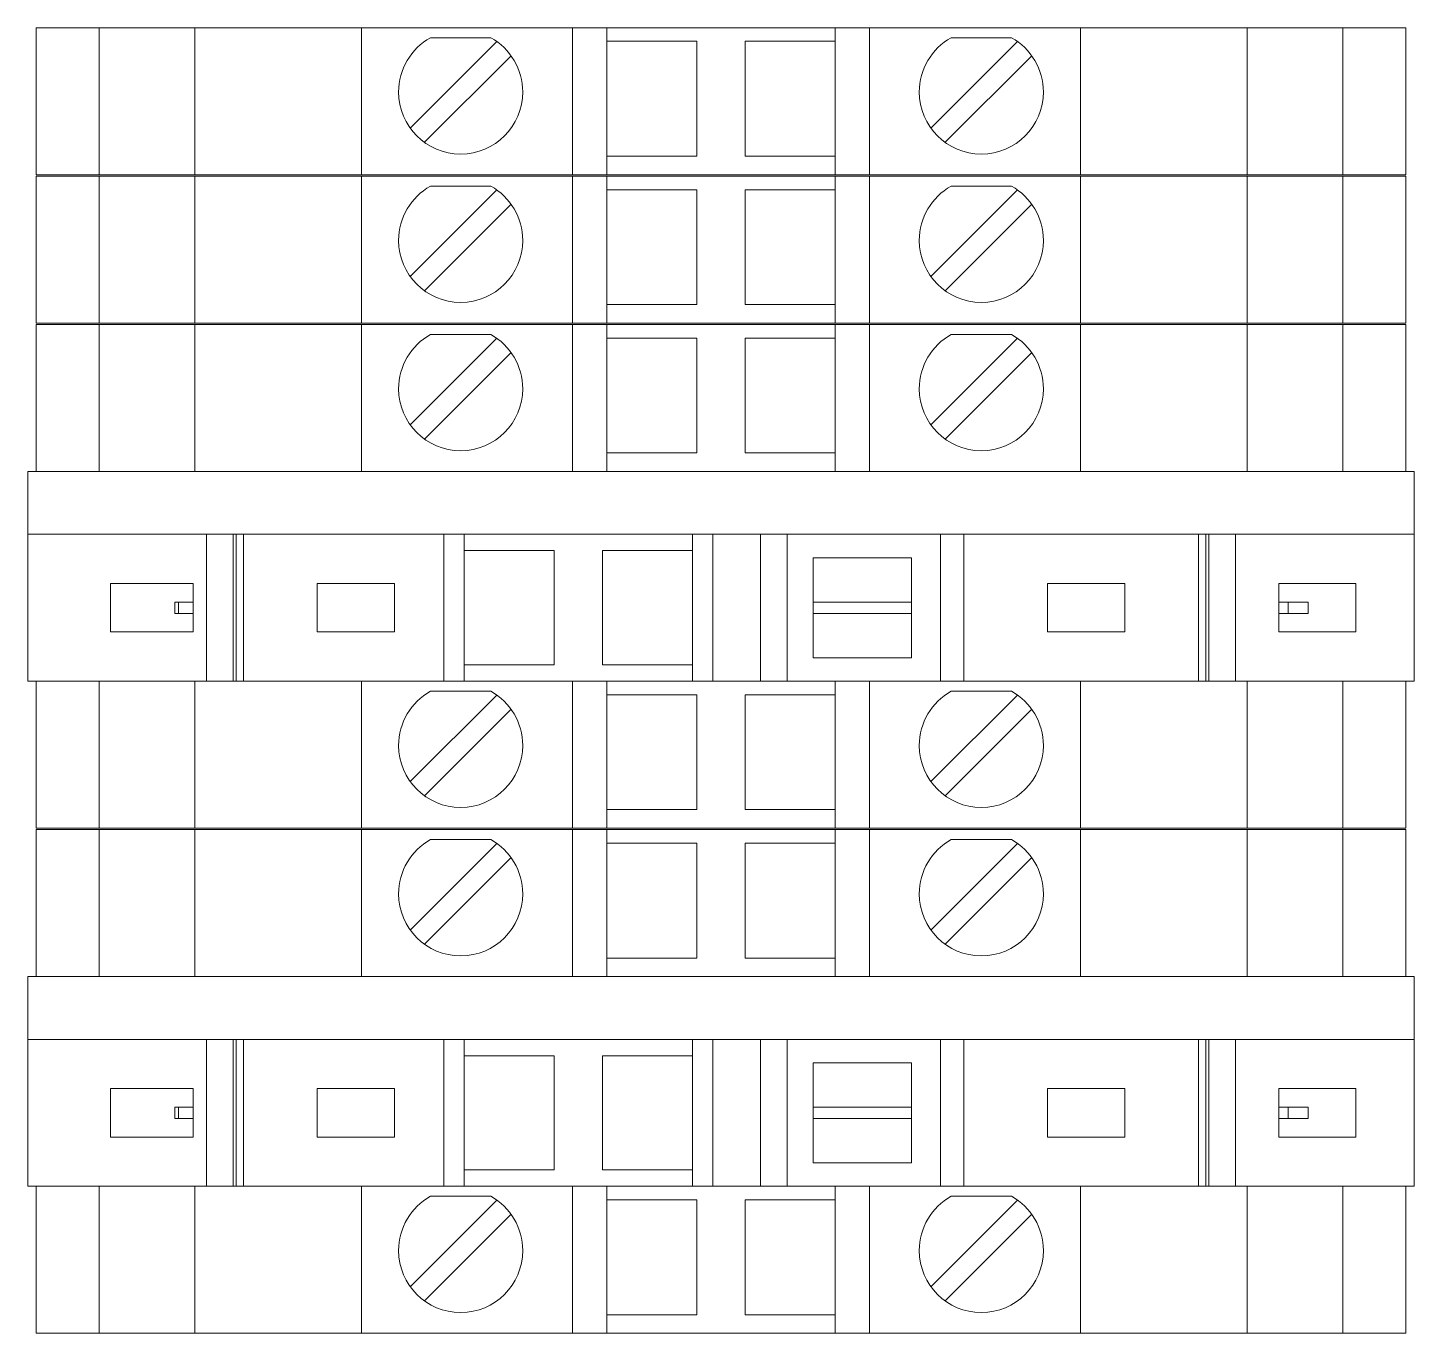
# Model space of a CAD drawing. Header units: millimetres. Extents: x 4962 to 7449, y 754 to 2938.
# Drawn here: x 5322.49 to 5371.09, y 1256.39 to 1302.14 of the extents above; entities that cross this region are included whole.
import ezdxf

# ---------------------------------------------------------------- set-up
doc = ezdxf.new("R2010")
doc.units = ezdxf.units.MM
doc.layers.add('000-PI-Oprema', color=30, linetype='Continuous', lineweight=5)
doc.layers.add('000-PI-ORMAR', color=2, linetype='Continuous')

msp = doc.modelspace()

# ---------------------------------------------------------------- linework, layer by layer
at = {"color": 0, "linetype": 'ByBlock', "lineweight": 0, "ltscale": 0.25}
for points in [[(5322.492, 1286.593), (5322.492, 1279.243), (5371.092, 1279.243), (5371.092, 1286.593), (5322.492, 1286.593)], [(5322.492, 1268.893), (5322.492, 1261.543), (5371.092, 1261.543), (5371.092, 1268.893), (5322.492, 1268.893)]]:
    msp.add_lwpolyline(points, dxfattribs=at)
at = {"layer": '000-PI-Oprema', "color": 0, "linetype": 'ByBlock', "lineweight": 0}
for p, q in [((5322.492, 1286.593), (5322.492, 1279.243)), ((5371.092, 1286.593), (5322.492, 1286.593)), ((5371.092, 1279.243), (5371.092, 1286.593)), ((5328.757, 1284.393), (5322.492, 1284.393)), ((5328.757, 1279.243), (5328.757, 1284.393)), ((5329.694, 1284.393), (5328.757, 1284.393)), ((5329.694, 1279.243), (5329.694, 1284.393)), ((5329.794, 1284.393), (5329.694, 1284.393)), ((5329.794, 1284.393), (5329.794, 1279.243)), ((5330.052, 1284.393), (5329.794, 1284.393)), ((5330.052, 1284.393), (5330.052, 1279.243)), ((5337.074, 1284.393), (5330.052, 1284.393)), ((5337.074, 1284.393), (5337.792, 1284.393)), ((5337.074, 1279.243), (5337.074, 1284.393)), ((5337.792, 1283.818), (5337.792, 1284.393)), ((5337.792, 1284.393), (5345.792, 1284.393)), ((5345.792, 1284.393), (5345.792, 1283.818)), ((5345.792, 1284.393), (5346.511, 1284.393)), ((5346.511, 1284.393), (5348.182, 1284.393)), ((5346.511, 1279.243), (5346.511, 1284.393)), ((5349.107, 1284.393), (5348.182, 1284.393)), ((5348.182, 1284.393), (5348.182, 1279.243)), ((5354.481, 1284.393), (5349.107, 1284.393)), ((5349.107, 1284.393), (5349.107, 1279.243)), ((5354.481, 1284.393), (5354.481, 1279.243)), ((5355.302, 1284.393), (5354.481, 1284.393)), ((5355.302, 1279.243), (5355.302, 1284.393)), ((5355.302, 1284.393), (5363.532, 1284.393)), ((5363.532, 1284.393), (5363.532, 1279.243)), ((5363.532, 1284.393), (5363.79, 1284.393)), ((5363.79, 1279.243), (5363.79, 1284.393)), ((5363.79, 1284.393), (5363.89, 1284.393)), ((5364.827, 1284.393), (5363.89, 1284.393)), ((5363.89, 1279.243), (5363.89, 1284.393)), ((5364.827, 1284.393), (5371.092, 1284.393)), ((5364.827, 1279.243), (5364.827, 1284.393)), ((5337.792, 1279.818), (5337.792, 1283.818)), ((5337.792, 1283.818), (5340.942, 1283.818)), ((5340.942, 1283.818), (5340.942, 1279.818)), ((5342.642, 1283.818), (5345.792, 1283.818)), ((5342.642, 1279.818), (5342.642, 1283.818)), ((5345.792, 1283.818), (5345.792, 1279.818)), ((5350.017, 1283.568), (5353.467, 1283.568)), ((5350.017, 1282.018), (5350.017, 1283.568)), ((5353.467, 1283.568), (5353.467, 1282.018)), ((5325.392, 1280.968), (5325.392, 1282.668)), ((5325.392, 1282.668), (5328.292, 1282.668)), ((5328.292, 1282.668), (5328.292, 1282.018)), ((5332.642, 1282.668), (5335.342, 1282.668)), ((5332.642, 1280.968), (5332.642, 1282.668)), ((5335.342, 1282.668), (5335.342, 1280.968)), ((5358.242, 1282.668), (5360.942, 1282.668)), ((5358.242, 1280.968), (5358.242, 1282.668)), ((5360.942, 1282.668), (5360.942, 1280.968)), ((5366.342, 1282.018), (5366.342, 1282.668)), ((5366.342, 1282.668), (5369.042, 1282.668)), ((5369.042, 1282.668), (5369.042, 1280.968)), ((5327.777, 1282.018), (5327.647, 1282.018)), ((5327.647, 1281.618), (5327.647, 1282.018)), ((5327.777, 1281.618), (5327.647, 1281.618)), ((5327.777, 1282.018), (5327.777, 1281.618)), ((5327.777, 1282.018), (5328.292, 1282.018)), ((5327.777, 1281.618), (5328.292, 1281.618)), ((5328.292, 1282.018), (5328.292, 1281.618)), ((5328.292, 1281.618), (5328.292, 1280.968)), ((5350.017, 1282.018), (5353.467, 1282.018)), ((5350.017, 1281.618), (5350.017, 1282.018)), ((5350.017, 1281.618), (5353.467, 1281.618)), ((5350.017, 1280.068), (5350.017, 1281.618)), ((5353.467, 1282.018), (5353.467, 1281.618)), ((5353.467, 1281.618), (5353.467, 1280.068)), ((5366.342, 1281.618), (5366.342, 1282.018)), ((5366.342, 1282.018), (5366.677, 1282.018)), ((5366.342, 1281.618), (5366.677, 1281.618)), ((5366.342, 1280.968), (5366.342, 1281.618)), ((5366.677, 1282.018), (5366.677, 1281.618)), ((5367.377, 1282.018), (5366.677, 1282.018)), ((5367.377, 1281.618), (5366.677, 1281.618)), ((5367.377, 1282.018), (5367.377, 1281.618)), ((5328.292, 1280.968), (5325.392, 1280.968)), ((5335.342, 1280.968), (5332.642, 1280.968)), ((5360.942, 1280.968), (5358.242, 1280.968)), ((5369.042, 1280.968), (5366.342, 1280.968)), ((5340.942, 1279.818), (5337.792, 1279.818)), ((5337.792, 1279.243), (5337.792, 1279.818)), ((5345.792, 1279.818), (5342.642, 1279.818)), ((5345.792, 1279.818), (5345.792, 1279.243)), ((5353.467, 1280.068), (5350.017, 1280.068)), ((5329.694, 1279.243), (5328.757, 1279.243)), ((5329.794, 1279.243), (5329.694, 1279.243)), ((5330.052, 1279.243), (5329.794, 1279.243)), ((5337.074, 1279.243), (5337.792, 1279.243)), ((5322.492, 1268.893), (5322.492, 1261.543)), ((5371.092, 1268.893), (5322.492, 1268.893)), ((5371.092, 1261.543), (5371.092, 1268.893)), ((5328.757, 1266.693), (5322.492, 1266.693)), ((5328.757, 1261.543), (5328.757, 1266.693)), ((5329.694, 1266.693), (5328.757, 1266.693)), ((5329.694, 1261.543), (5329.694, 1266.693)), ((5329.794, 1266.693), (5329.694, 1266.693)), ((5329.794, 1266.693), (5329.794, 1261.543)), ((5330.052, 1266.693), (5329.794, 1266.693)), ((5330.052, 1266.693), (5330.052, 1261.543)), ((5337.074, 1266.693), (5330.052, 1266.693)), ((5337.074, 1266.693), (5337.792, 1266.693)), ((5337.074, 1261.543), (5337.074, 1266.693)), ((5337.792, 1266.118), (5337.792, 1266.693)), ((5337.792, 1266.693), (5345.792, 1266.693)), ((5345.792, 1266.693), (5345.792, 1266.118)), ((5345.792, 1266.693), (5346.511, 1266.693)), ((5346.511, 1266.693), (5348.182, 1266.693)), ((5346.511, 1261.543), (5346.511, 1266.693)), ((5349.107, 1266.693), (5348.182, 1266.693)), ((5348.182, 1266.693), (5348.182, 1261.543)), ((5354.481, 1266.693), (5349.107, 1266.693)), ((5349.107, 1266.693), (5349.107, 1261.543)), ((5354.481, 1266.693), (5354.481, 1261.543)), ((5355.302, 1266.693), (5354.481, 1266.693)), ((5355.302, 1261.543), (5355.302, 1266.693)), ((5355.302, 1266.693), (5363.532, 1266.693)), ((5363.532, 1266.693), (5363.532, 1261.543)), ((5363.532, 1266.693), (5363.79, 1266.693)), ((5363.79, 1261.543), (5363.79, 1266.693)), ((5363.79, 1266.693), (5363.89, 1266.693)), ((5364.827, 1266.693), (5363.89, 1266.693)), ((5363.89, 1261.543), (5363.89, 1266.693)), ((5364.827, 1266.693), (5371.092, 1266.693)), ((5364.827, 1261.543), (5364.827, 1266.693)), ((5337.792, 1262.118), (5337.792, 1266.118)), ((5337.792, 1266.118), (5340.942, 1266.118)), ((5340.942, 1266.118), (5340.942, 1262.118)), ((5342.642, 1266.118), (5345.792, 1266.118)), ((5342.642, 1262.118), (5342.642, 1266.118)), ((5345.792, 1266.118), (5345.792, 1262.118)), ((5350.017, 1265.868), (5353.467, 1265.868)), ((5350.017, 1264.318), (5350.017, 1265.868)), ((5353.467, 1265.868), (5353.467, 1264.318)), ((5325.392, 1263.268), (5325.392, 1264.968)), ((5325.392, 1264.968), (5328.292, 1264.968)), ((5328.292, 1264.968), (5328.292, 1264.318)), ((5332.642, 1264.968), (5335.342, 1264.968)), ((5332.642, 1263.268), (5332.642, 1264.968)), ((5335.342, 1264.968), (5335.342, 1263.268)), ((5358.242, 1264.968), (5360.942, 1264.968)), ((5358.242, 1263.268), (5358.242, 1264.968)), ((5360.942, 1264.968), (5360.942, 1263.268)), ((5366.342, 1264.318), (5366.342, 1264.968)), ((5366.342, 1264.968), (5369.042, 1264.968)), ((5369.042, 1264.968), (5369.042, 1263.268)), ((5327.777, 1264.318), (5327.647, 1264.318)), ((5327.647, 1263.918), (5327.647, 1264.318)), ((5327.777, 1264.318), (5327.777, 1263.918)), ((5327.777, 1264.318), (5328.292, 1264.318)), ((5328.292, 1264.318), (5328.292, 1263.918)), ((5350.017, 1264.318), (5353.467, 1264.318)), ((5350.017, 1263.918), (5350.017, 1264.318)), ((5353.467, 1264.318), (5353.467, 1263.918)), ((5366.342, 1263.918), (5366.342, 1264.318)), ((5366.342, 1264.318), (5366.677, 1264.318)), ((5366.677, 1264.318), (5366.677, 1263.918)), ((5367.377, 1264.318), (5366.677, 1264.318)), ((5367.377, 1264.318), (5367.377, 1263.918)), ((5327.777, 1263.918), (5327.647, 1263.918)), ((5327.777, 1263.918), (5328.292, 1263.918)), ((5328.292, 1263.918), (5328.292, 1263.268)), ((5350.017, 1263.918), (5353.467, 1263.918)), ((5350.017, 1262.368), (5350.017, 1263.918)), ((5353.467, 1263.918), (5353.467, 1262.368)), ((5366.342, 1263.918), (5366.677, 1263.918)), ((5366.342, 1263.268), (5366.342, 1263.918)), ((5367.377, 1263.918), (5366.677, 1263.918)), ((5328.292, 1263.268), (5325.392, 1263.268)), ((5335.342, 1263.268), (5332.642, 1263.268)), ((5360.942, 1263.268), (5358.242, 1263.268)), ((5369.042, 1263.268), (5366.342, 1263.268)), ((5353.467, 1262.368), (5350.017, 1262.368)), ((5340.942, 1262.118), (5337.792, 1262.118)), ((5337.792, 1261.543), (5337.792, 1262.118)), ((5345.792, 1262.118), (5342.642, 1262.118)), ((5345.792, 1262.118), (5345.792, 1261.543)), ((5329.694, 1261.543), (5328.757, 1261.543)), ((5329.794, 1261.543), (5329.694, 1261.543)), ((5330.052, 1261.543), (5329.794, 1261.543)), ((5337.074, 1261.543), (5337.792, 1261.543))]:
    msp.add_line(p, q, dxfattribs=at)
at = {"layer": '000-PI-Oprema', "color": 0, "linetype": 'ByBlock', "lineweight": 0, "ltscale": 0.25}
for p, q in [((5371.092, 1279.243), (5322.492, 1279.243)), ((5371.092, 1261.543), (5322.492, 1261.543))]:
    msp.add_line(p, q, dxfattribs=at)
at = {"layer": '000-PI-ORMAR', "color": 0, "linetype": 'ByBlock', "lineweight": 0}
for p, q in [((5322.792, 1302.143), (5322.792, 1302.143)), ((5324.992, 1302.143), (5322.792, 1302.143)), ((5322.792, 1302.143), (5322.792, 1296.993)), ((5324.992, 1302.143), (5324.992, 1302.143)), ((5324.992, 1302.143), (5326.584, 1302.143)), ((5324.992, 1302.143), (5324.992, 1296.993)), ((5326.584, 1302.143), (5328.726, 1302.143)), ((5327.042, 1302.143), (5327.042, 1302.143)), ((5328.353, 1302.143), (5328.353, 1296.993)), ((5329.11, 1302.143), (5328.726, 1302.143)), ((5331.618, 1302.143), (5329.11, 1302.143)), ((5329.292, 1302.143), (5329.292, 1302.143)), ((5330.792, 1302.143), (5330.792, 1302.143)), ((5331.618, 1302.143), (5334.192, 1302.143)), ((5331.942, 1302.143), (5331.942, 1302.143)), ((5334.192, 1302.143), (5341.592, 1302.143)), ((5334.192, 1302.143), (5334.192, 1296.993)), ((5336.992, 1302.143), (5336.992, 1302.143)), ((5341.592, 1302.143), (5342.792, 1302.143)), ((5341.592, 1302.143), (5341.592, 1296.993)), ((5342.792, 1302.143), (5342.792, 1302.143)), ((5342.792, 1302.143), (5350.792, 1302.143)), ((5342.792, 1302.143), (5342.792, 1296.993)), ((5350.792, 1302.143), (5350.792, 1302.143)), ((5350.792, 1302.143), (5351.992, 1302.143)), ((5350.792, 1302.143), (5350.792, 1296.993)), ((5351.992, 1302.143), (5359.392, 1302.143)), ((5351.992, 1302.143), (5351.992, 1296.993)), ((5359.392, 1302.143), (5361.966, 1302.143)), ((5359.392, 1302.143), (5359.392, 1296.993)), ((5364.474, 1302.143), (5361.966, 1302.143)), ((5362.792, 1302.143), (5362.792, 1302.143)), ((5363.092, 1302.143), (5363.092, 1302.143)), ((5363.992, 1302.143), (5363.992, 1302.143)), ((5364.858, 1302.143), (5364.474, 1302.143)), ((5364.858, 1302.143), (5367, 1302.143)), ((5365.231, 1302.143), (5365.231, 1296.993)), ((5366.542, 1302.143), (5366.542, 1302.143)), ((5367, 1302.143), (5368.592, 1302.143)), ((5368.592, 1302.143), (5368.592, 1302.143)), ((5368.592, 1302.143), (5369.792, 1302.143)), ((5368.592, 1302.143), (5368.592, 1296.993)), ((5369.292, 1302.143), (5369.292, 1302.143)), ((5369.792, 1302.143), (5369.792, 1302.143)), ((5369.792, 1302.143), (5370.109, 1302.143)), ((5370.792, 1302.143), (5370.109, 1302.143)), ((5370.792, 1302.143), (5370.792, 1302.143)), ((5370.792, 1302.143), (5370.792, 1296.993)), ((5338.937, 1301.659), (5335.902, 1298.623)), ((5336.608, 1301.793), (5336.608, 1301.793)), ((5338.726, 1301.793), (5336.608, 1301.793)), ((5338.726, 1301.793), (5338.726, 1301.793)), ((5338.937, 1301.659), (5338.937, 1301.659)), ((5342.792, 1301.668), (5345.942, 1301.668)), ((5342.792, 1301.668), (5342.792, 1301.668)), ((5345.942, 1301.668), (5345.942, 1297.643)), ((5345.942, 1301.668), (5345.942, 1301.668)), ((5347.642, 1297.643), (5347.642, 1301.668)), ((5347.642, 1301.668), (5350.792, 1301.668)), ((5347.642, 1301.668), (5347.642, 1301.668)), ((5350.792, 1301.668), (5350.792, 1301.668)), ((5357.187, 1301.659), (5354.152, 1298.623)), ((5354.858, 1301.793), (5354.858, 1301.793)), ((5356.976, 1301.793), (5354.858, 1301.793)), ((5356.976, 1301.793), (5356.976, 1301.793)), ((5357.187, 1301.659), (5357.187, 1301.659)), ((5336.397, 1298.128), (5339.432, 1301.164)), ((5339.432, 1301.164), (5339.432, 1301.164)), ((5341.592, 1301.193), (5341.592, 1298.593)), ((5341.592, 1301.193), (5341.592, 1301.193)), ((5351.992, 1301.193), (5351.992, 1298.593)), ((5351.992, 1301.193), (5351.992, 1301.193)), ((5354.647, 1298.128), (5357.682, 1301.164)), ((5357.682, 1301.164), (5357.682, 1301.164)), ((5335.902, 1298.623), (5335.902, 1298.623)), ((5341.592, 1298.593), (5341.592, 1298.593)), ((5351.992, 1298.593), (5351.992, 1298.593)), ((5354.152, 1298.623), (5354.152, 1298.623)), ((5336.397, 1298.128), (5336.397, 1298.128)), ((5354.647, 1298.128), (5354.647, 1298.128)), ((5345.942, 1297.643), (5342.792, 1297.643)), ((5342.792, 1297.643), (5342.792, 1297.643)), ((5345.942, 1297.643), (5345.942, 1297.643)), ((5350.792, 1297.643), (5347.642, 1297.643)), ((5347.642, 1297.643), (5347.642, 1297.643)), ((5350.792, 1297.643), (5350.792, 1297.643)), ((5324.992, 1296.993), (5322.792, 1296.993)), ((5322.792, 1296.993), (5322.792, 1296.993)), ((5322.792, 1296.943), (5322.792, 1296.943)), ((5324.992, 1296.943), (5322.792, 1296.943)), ((5322.792, 1296.943), (5322.792, 1291.793)), ((5324.992, 1296.993), (5326.584, 1296.993)), ((5324.992, 1296.993), (5324.992, 1296.993)), ((5324.992, 1296.943), (5324.992, 1296.943)), ((5324.992, 1296.943), (5326.584, 1296.943)), ((5324.992, 1296.943), (5324.992, 1291.793)), ((5326.584, 1296.993), (5328.726, 1296.993)), ((5326.584, 1296.943), (5328.726, 1296.943)), ((5327.042, 1296.993), (5327.042, 1296.993)), ((5327.042, 1296.943), (5327.042, 1296.943)), ((5328.353, 1296.943), (5328.353, 1291.793)), ((5328.726, 1296.993), (5329.11, 1296.993)), ((5329.11, 1296.943), (5328.726, 1296.943)), ((5329.11, 1296.993), (5331.618, 1296.993)), ((5331.618, 1296.943), (5329.11, 1296.943)), ((5329.292, 1296.993), (5329.292, 1296.993)), ((5329.292, 1296.943), (5329.292, 1296.943)), ((5330.792, 1296.943), (5330.792, 1296.943)), ((5331.618, 1296.993), (5334.192, 1296.993)), ((5331.618, 1296.943), (5334.192, 1296.943)), ((5331.942, 1296.993), (5331.942, 1296.993)), ((5331.942, 1296.943), (5331.942, 1296.943)), ((5334.192, 1296.993), (5341.592, 1296.993)), ((5334.192, 1296.943), (5341.592, 1296.943)), ((5334.192, 1296.943), (5334.192, 1291.793)), ((5336.992, 1296.993), (5336.992, 1296.993)), ((5336.992, 1296.943), (5336.992, 1296.943)), ((5341.592, 1296.993), (5342.792, 1296.993)), ((5341.592, 1296.943), (5342.792, 1296.943)), ((5341.592, 1296.943), (5341.592, 1291.793)), ((5342.792, 1296.993), (5350.792, 1296.993)), ((5342.792, 1296.993), (5342.792, 1296.993)), ((5342.792, 1296.943), (5342.792, 1296.943)), ((5342.792, 1296.943), (5350.792, 1296.943)), ((5342.792, 1296.943), (5342.792, 1291.793)), ((5350.792, 1296.993), (5351.992, 1296.993)), ((5350.792, 1296.993), (5350.792, 1296.993)), ((5350.792, 1296.943), (5350.792, 1296.943)), ((5350.792, 1296.943), (5351.992, 1296.943)), ((5350.792, 1296.943), (5350.792, 1291.793)), ((5351.992, 1296.993), (5359.392, 1296.993)), ((5351.992, 1296.943), (5359.392, 1296.943)), ((5351.992, 1296.943), (5351.992, 1291.793)), ((5359.392, 1296.993), (5361.966, 1296.993)), ((5359.392, 1296.943), (5361.966, 1296.943)), ((5359.392, 1296.943), (5359.392, 1291.793)), ((5361.966, 1296.993), (5364.474, 1296.993)), ((5364.474, 1296.943), (5361.966, 1296.943)), ((5362.792, 1296.943), (5362.792, 1296.943)), ((5363.092, 1296.993), (5363.092, 1296.993)), ((5363.092, 1296.943), (5363.092, 1296.943)), ((5363.992, 1296.993), (5363.992, 1296.993)), ((5363.992, 1296.943), (5363.992, 1296.943)), ((5364.474, 1296.993), (5364.858, 1296.993)), ((5364.858, 1296.943), (5364.474, 1296.943)), ((5364.858, 1296.993), (5367, 1296.993)), ((5364.858, 1296.943), (5367, 1296.943)), ((5365.231, 1296.943), (5365.231, 1291.793)), ((5366.542, 1296.993), (5366.542, 1296.993)), ((5366.542, 1296.943), (5366.542, 1296.943)), ((5367, 1296.993), (5368.592, 1296.993)), ((5367, 1296.943), (5368.592, 1296.943)), ((5368.592, 1296.993), (5369.792, 1296.993)), ((5368.592, 1296.993), (5368.592, 1296.993)), ((5368.592, 1296.943), (5368.592, 1296.943)), ((5368.592, 1296.943), (5369.792, 1296.943)), ((5368.592, 1296.943), (5368.592, 1291.793)), ((5369.292, 1296.943), (5369.292, 1296.943)), ((5369.792, 1296.993), (5370.109, 1296.993)), ((5369.792, 1296.993), (5369.792, 1296.993)), ((5369.792, 1296.943), (5369.792, 1296.943)), ((5369.792, 1296.943), (5370.109, 1296.943)), ((5370.792, 1296.993), (5370.109, 1296.993)), ((5370.792, 1296.943), (5370.109, 1296.943)), ((5370.792, 1296.993), (5370.792, 1296.993)), ((5370.792, 1296.943), (5370.792, 1296.943)), ((5370.792, 1296.943), (5370.792, 1291.793)), ((5338.937, 1296.459), (5335.902, 1293.423)), ((5336.608, 1296.593), (5336.608, 1296.593)), ((5338.726, 1296.593), (5336.608, 1296.593)), ((5338.726, 1296.593), (5338.726, 1296.593)), ((5338.937, 1296.459), (5338.937, 1296.459)), ((5342.792, 1296.468), (5345.942, 1296.468)), ((5342.792, 1296.468), (5342.792, 1296.468)), ((5345.942, 1296.468), (5345.942, 1292.443)), ((5345.942, 1296.468), (5345.942, 1296.468)), ((5347.642, 1292.443), (5347.642, 1296.468)), ((5347.642, 1296.468), (5350.792, 1296.468)), ((5347.642, 1296.468), (5347.642, 1296.468)), ((5350.792, 1296.468), (5350.792, 1296.468)), ((5357.187, 1296.459), (5354.152, 1293.423)), ((5354.858, 1296.593), (5354.858, 1296.593)), ((5356.976, 1296.593), (5354.858, 1296.593)), ((5356.976, 1296.593), (5356.976, 1296.593)), ((5357.187, 1296.459), (5357.187, 1296.459)), ((5336.397, 1292.928), (5339.432, 1295.964)), ((5339.432, 1295.964), (5339.432, 1295.964)), ((5341.592, 1295.993), (5341.592, 1293.393)), ((5341.592, 1295.993), (5341.592, 1295.993)), ((5351.992, 1295.993), (5351.992, 1293.393)), ((5351.992, 1295.993), (5351.992, 1295.993)), ((5354.647, 1292.928), (5357.682, 1295.964)), ((5357.682, 1295.964), (5357.682, 1295.964)), ((5335.902, 1293.423), (5335.902, 1293.423)), ((5341.592, 1293.393), (5341.592, 1293.393)), ((5351.992, 1293.393), (5351.992, 1293.393)), ((5354.152, 1293.423), (5354.152, 1293.423)), ((5336.397, 1292.928), (5336.397, 1292.928)), ((5354.647, 1292.928), (5354.647, 1292.928)), ((5345.942, 1292.443), (5342.792, 1292.443)), ((5342.792, 1292.443), (5342.792, 1292.443)), ((5345.942, 1292.443), (5345.942, 1292.443)), ((5350.792, 1292.443), (5347.642, 1292.443)), ((5347.642, 1292.443), (5347.642, 1292.443)), ((5350.792, 1292.443), (5350.792, 1292.443)), ((5324.992, 1291.793), (5322.792, 1291.793)), ((5322.792, 1291.793), (5322.792, 1291.793)), ((5324.992, 1291.793), (5326.584, 1291.793)), ((5324.992, 1291.793), (5324.992, 1291.793)), ((5326.584, 1291.793), (5328.726, 1291.793)), ((5327.042, 1291.793), (5327.042, 1291.793)), ((5328.726, 1291.793), (5329.11, 1291.793)), ((5329.11, 1291.793), (5331.618, 1291.793)), ((5329.292, 1291.793), (5329.292, 1291.793)), ((5331.618, 1291.793), (5334.192, 1291.793)), ((5331.942, 1291.793), (5331.942, 1291.793)), ((5334.192, 1291.793), (5341.592, 1291.793)), ((5336.992, 1291.793), (5336.992, 1291.793)), ((5341.592, 1291.793), (5342.792, 1291.793)), ((5342.792, 1291.793), (5350.792, 1291.793)), ((5342.792, 1291.793), (5342.792, 1291.793)), ((5350.792, 1291.793), (5351.992, 1291.793)), ((5350.792, 1291.793), (5350.792, 1291.793)), ((5351.992, 1291.793), (5359.392, 1291.793)), ((5359.392, 1291.793), (5361.966, 1291.793)), ((5361.966, 1291.793), (5364.474, 1291.793)), ((5363.092, 1291.793), (5363.092, 1291.793)), ((5363.992, 1291.793), (5363.992, 1291.793)), ((5364.474, 1291.793), (5364.858, 1291.793)), ((5364.858, 1291.793), (5367, 1291.793)), ((5366.542, 1291.793), (5366.542, 1291.793)), ((5367, 1291.793), (5368.592, 1291.793)), ((5368.592, 1291.793), (5369.792, 1291.793)), ((5368.592, 1291.793), (5368.592, 1291.793)), ((5369.792, 1291.793), (5370.109, 1291.793)), ((5369.792, 1291.793), (5369.792, 1291.793)), ((5370.792, 1291.793), (5370.109, 1291.793)), ((5370.792, 1291.793), (5370.792, 1291.793)), ((5322.792, 1291.743), (5322.792, 1291.743)), ((5324.992, 1291.743), (5322.792, 1291.743)), ((5322.792, 1291.743), (5322.792, 1286.593)), ((5324.992, 1291.743), (5324.992, 1291.743)), ((5324.992, 1291.743), (5326.584, 1291.743)), ((5324.992, 1291.743), (5324.992, 1286.593)), ((5326.584, 1291.743), (5328.726, 1291.743)), ((5327.042, 1291.743), (5327.042, 1291.743)), ((5328.353, 1291.743), (5328.353, 1286.593)), ((5329.11, 1291.743), (5328.726, 1291.743)), ((5331.618, 1291.743), (5329.11, 1291.743)), ((5329.292, 1291.743), (5329.292, 1291.743)), ((5330.792, 1291.743), (5330.792, 1291.743)), ((5331.618, 1291.743), (5334.192, 1291.743)), ((5331.942, 1291.743), (5331.942, 1291.743)), ((5334.192, 1291.743), (5341.592, 1291.743)), ((5334.192, 1291.743), (5334.192, 1286.593)), ((5336.608, 1291.393), (5336.608, 1291.393)), ((5338.726, 1291.393), (5336.608, 1291.393)), ((5336.992, 1291.743), (5336.992, 1291.743)), ((5338.726, 1291.393), (5338.726, 1291.393)), ((5341.592, 1291.743), (5342.792, 1291.743)), ((5341.592, 1291.743), (5341.592, 1286.593)), ((5342.792, 1291.743), (5342.792, 1291.743)), ((5342.792, 1291.743), (5350.792, 1291.743)), ((5342.792, 1291.743), (5342.792, 1286.593)), ((5350.792, 1291.743), (5350.792, 1291.743)), ((5350.792, 1291.743), (5351.992, 1291.743)), ((5350.792, 1291.743), (5350.792, 1286.593)), ((5351.992, 1291.743), (5359.392, 1291.743)), ((5351.992, 1291.743), (5351.992, 1286.593)), ((5354.858, 1291.393), (5354.858, 1291.393)), ((5356.976, 1291.393), (5354.858, 1291.393)), ((5356.976, 1291.393), (5356.976, 1291.393)), ((5359.392, 1291.743), (5361.966, 1291.743)), ((5359.392, 1291.743), (5359.392, 1286.593)), ((5364.474, 1291.743), (5361.966, 1291.743)), ((5362.792, 1291.743), (5362.792, 1291.743)), ((5363.092, 1291.743), (5363.092, 1291.743)), ((5363.992, 1291.743), (5363.992, 1291.743)), ((5364.858, 1291.743), (5364.474, 1291.743)), ((5364.858, 1291.743), (5367, 1291.743)), ((5365.231, 1291.743), (5365.231, 1286.593)), ((5366.542, 1291.743), (5366.542, 1291.743)), ((5367, 1291.743), (5368.592, 1291.743)), ((5368.592, 1291.743), (5368.592, 1291.743)), ((5368.592, 1291.743), (5369.792, 1291.743)), ((5368.592, 1291.743), (5368.592, 1286.593)), ((5369.292, 1291.743), (5369.292, 1291.743)), ((5369.792, 1291.743), (5369.792, 1291.743)), ((5369.792, 1291.743), (5370.109, 1291.743)), ((5370.792, 1291.743), (5370.109, 1291.743)), ((5370.792, 1291.743), (5370.792, 1291.743)), ((5370.792, 1291.743), (5370.792, 1286.593)), ((5338.937, 1291.259), (5335.902, 1288.223)), ((5338.937, 1291.259), (5338.937, 1291.259)), ((5342.792, 1291.268), (5345.942, 1291.268)), ((5342.792, 1291.268), (5342.792, 1291.268)), ((5345.942, 1291.268), (5345.942, 1287.243)), ((5345.942, 1291.268), (5345.942, 1291.268)), ((5347.642, 1287.243), (5347.642, 1291.268)), ((5347.642, 1291.268), (5350.792, 1291.268)), ((5347.642, 1291.268), (5347.642, 1291.268)), ((5350.792, 1291.268), (5350.792, 1291.268)), ((5357.187, 1291.259), (5354.152, 1288.223)), ((5357.187, 1291.259), (5357.187, 1291.259)), ((5336.397, 1287.728), (5339.432, 1290.764)), ((5339.432, 1290.764), (5339.432, 1290.764)), ((5341.592, 1290.793), (5341.592, 1288.193)), ((5341.592, 1290.793), (5341.592, 1290.793)), ((5351.992, 1290.793), (5351.992, 1288.193)), ((5351.992, 1290.793), (5351.992, 1290.793)), ((5354.647, 1287.728), (5357.682, 1290.764)), ((5357.682, 1290.764), (5357.682, 1290.764)), ((5335.902, 1288.223), (5335.902, 1288.223)), ((5341.592, 1288.193), (5341.592, 1288.193)), ((5351.992, 1288.193), (5351.992, 1288.193)), ((5354.152, 1288.223), (5354.152, 1288.223)), ((5336.397, 1287.728), (5336.397, 1287.728)), ((5354.647, 1287.728), (5354.647, 1287.728)), ((5345.942, 1287.243), (5342.792, 1287.243)), ((5342.792, 1287.243), (5342.792, 1287.243)), ((5345.942, 1287.243), (5345.942, 1287.243)), ((5350.792, 1287.243), (5347.642, 1287.243)), ((5347.642, 1287.243), (5347.642, 1287.243)), ((5350.792, 1287.243), (5350.792, 1287.243)), ((5324.992, 1286.593), (5322.792, 1286.593)), ((5322.792, 1286.593), (5322.792, 1286.593)), ((5324.992, 1286.593), (5326.584, 1286.593)), ((5324.992, 1286.593), (5324.992, 1286.593)), ((5326.584, 1286.593), (5328.726, 1286.593)), ((5327.042, 1286.593), (5327.042, 1286.593)), ((5328.726, 1286.593), (5329.11, 1286.593)), ((5329.11, 1286.593), (5331.618, 1286.593)), ((5329.292, 1286.593), (5329.292, 1286.593)), ((5331.618, 1286.593), (5334.192, 1286.593)), ((5331.942, 1286.593), (5331.942, 1286.593)), ((5334.192, 1286.593), (5341.592, 1286.593)), ((5336.992, 1286.593), (5336.992, 1286.593)), ((5341.592, 1286.593), (5342.792, 1286.593)), ((5342.792, 1286.593), (5350.792, 1286.593)), ((5342.792, 1286.593), (5342.792, 1286.593)), ((5350.792, 1286.593), (5351.992, 1286.593)), ((5350.792, 1286.593), (5350.792, 1286.593)), ((5351.992, 1286.593), (5359.392, 1286.593)), ((5359.392, 1286.593), (5361.966, 1286.593)), ((5361.966, 1286.593), (5364.474, 1286.593)), ((5363.092, 1286.593), (5363.092, 1286.593)), ((5363.992, 1286.593), (5363.992, 1286.593)), ((5364.474, 1286.593), (5364.858, 1286.593)), ((5364.858, 1286.593), (5367, 1286.593)), ((5366.542, 1286.593), (5366.542, 1286.593)), ((5367, 1286.593), (5368.592, 1286.593)), ((5368.592, 1286.593), (5369.792, 1286.593)), ((5368.592, 1286.593), (5368.592, 1286.593)), ((5369.792, 1286.593), (5370.109, 1286.593)), ((5369.792, 1286.593), (5369.792, 1286.593)), ((5370.792, 1286.593), (5370.109, 1286.593)), ((5370.792, 1286.593), (5370.792, 1286.593)), ((5322.792, 1279.243), (5322.792, 1279.243)), ((5324.992, 1279.243), (5322.792, 1279.243)), ((5322.792, 1279.243), (5322.792, 1274.093)), ((5324.992, 1279.243), (5324.992, 1279.243)), ((5324.992, 1279.243), (5326.584, 1279.243)), ((5324.992, 1279.243), (5324.992, 1274.093)), ((5326.584, 1279.243), (5328.726, 1279.243)), ((5327.042, 1279.243), (5327.042, 1279.243)), ((5328.353, 1279.243), (5328.353, 1274.093)), ((5329.11, 1279.243), (5328.726, 1279.243)), ((5331.618, 1279.243), (5329.11, 1279.243)), ((5329.292, 1279.243), (5329.292, 1279.243)), ((5330.792, 1279.243), (5330.792, 1279.243)), ((5331.618, 1279.243), (5334.192, 1279.243)), ((5331.942, 1279.243), (5331.942, 1279.243)), ((5334.192, 1279.243), (5341.592, 1279.243)), ((5334.192, 1279.243), (5334.192, 1274.093)), ((5336.992, 1279.243), (5336.992, 1279.243)), ((5341.592, 1279.243), (5342.792, 1279.243)), ((5341.592, 1279.243), (5341.592, 1274.093)), ((5342.792, 1279.243), (5342.792, 1279.243)), ((5342.792, 1279.243), (5350.792, 1279.243)), ((5342.792, 1279.243), (5342.792, 1274.093)), ((5350.792, 1279.243), (5350.792, 1279.243)), ((5350.792, 1279.243), (5351.992, 1279.243)), ((5350.792, 1279.243), (5350.792, 1274.093)), ((5351.992, 1279.243), (5359.392, 1279.243)), ((5351.992, 1279.243), (5351.992, 1274.093)), ((5359.392, 1279.243), (5361.966, 1279.243)), ((5359.392, 1279.243), (5359.392, 1274.093)), ((5364.474, 1279.243), (5361.966, 1279.243)), ((5362.792, 1279.243), (5362.792, 1279.243)), ((5363.092, 1279.243), (5363.092, 1279.243)), ((5363.992, 1279.243), (5363.992, 1279.243)), ((5364.858, 1279.243), (5364.474, 1279.243)), ((5364.858, 1279.243), (5367, 1279.243)), ((5365.231, 1279.243), (5365.231, 1274.093)), ((5366.542, 1279.243), (5366.542, 1279.243)), ((5367, 1279.243), (5368.592, 1279.243)), ((5368.592, 1279.243), (5368.592, 1279.243)), ((5368.592, 1279.243), (5369.792, 1279.243)), ((5368.592, 1279.243), (5368.592, 1274.093)), ((5369.292, 1279.243), (5369.292, 1279.243)), ((5369.792, 1279.243), (5369.792, 1279.243)), ((5369.792, 1279.243), (5370.109, 1279.243)), ((5370.792, 1279.243), (5370.109, 1279.243)), ((5370.792, 1279.243), (5370.792, 1279.243)), ((5370.792, 1279.243), (5370.792, 1274.093)), ((5338.937, 1278.759), (5335.902, 1275.723)), ((5336.608, 1278.893), (5336.608, 1278.893)), ((5338.726, 1278.893), (5336.608, 1278.893)), ((5338.726, 1278.893), (5338.726, 1278.893)), ((5338.937, 1278.759), (5338.937, 1278.759)), ((5342.792, 1278.768), (5345.942, 1278.768)), ((5342.792, 1278.768), (5342.792, 1278.768)), ((5345.942, 1278.768), (5345.942, 1274.743)), ((5345.942, 1278.768), (5345.942, 1278.768)), ((5347.642, 1274.743), (5347.642, 1278.768)), ((5347.642, 1278.768), (5350.792, 1278.768)), ((5347.642, 1278.768), (5347.642, 1278.768)), ((5350.792, 1278.768), (5350.792, 1278.768)), ((5357.187, 1278.759), (5354.152, 1275.723)), ((5354.858, 1278.893), (5354.858, 1278.893)), ((5356.976, 1278.893), (5354.858, 1278.893)), ((5356.976, 1278.893), (5356.976, 1278.893)), ((5357.187, 1278.759), (5357.187, 1278.759)), ((5336.397, 1275.228), (5339.432, 1278.264)), ((5339.432, 1278.264), (5339.432, 1278.264)), ((5341.592, 1278.293), (5341.592, 1275.693)), ((5341.592, 1278.293), (5341.592, 1278.293)), ((5351.992, 1278.293), (5351.992, 1275.693)), ((5351.992, 1278.293), (5351.992, 1278.293)), ((5354.647, 1275.228), (5357.682, 1278.264)), ((5357.682, 1278.264), (5357.682, 1278.264)), ((5335.902, 1275.723), (5335.902, 1275.723)), ((5341.592, 1275.693), (5341.592, 1275.693)), ((5351.992, 1275.693), (5351.992, 1275.693)), ((5354.152, 1275.723), (5354.152, 1275.723)), ((5336.397, 1275.228), (5336.397, 1275.228)), ((5354.647, 1275.228), (5354.647, 1275.228)), ((5345.942, 1274.743), (5342.792, 1274.743)), ((5342.792, 1274.743), (5342.792, 1274.743)), ((5345.942, 1274.743), (5345.942, 1274.743)), ((5350.792, 1274.743), (5347.642, 1274.743)), ((5347.642, 1274.743), (5347.642, 1274.743)), ((5350.792, 1274.743), (5350.792, 1274.743)), ((5324.992, 1274.093), (5322.792, 1274.093)), ((5322.792, 1274.093), (5322.792, 1274.093)), ((5322.792, 1274.043), (5322.792, 1274.043)), ((5324.992, 1274.043), (5322.792, 1274.043)), ((5322.792, 1274.043), (5322.792, 1268.893)), ((5324.992, 1274.093), (5326.584, 1274.093)), ((5324.992, 1274.093), (5324.992, 1274.093)), ((5324.992, 1274.043), (5324.992, 1274.043)), ((5324.992, 1274.043), (5326.584, 1274.043)), ((5324.992, 1274.043), (5324.992, 1268.893)), ((5326.584, 1274.093), (5328.726, 1274.093)), ((5326.584, 1274.043), (5328.726, 1274.043)), ((5327.042, 1274.093), (5327.042, 1274.093)), ((5327.042, 1274.043), (5327.042, 1274.043)), ((5328.353, 1274.043), (5328.353, 1268.893)), ((5328.726, 1274.093), (5329.11, 1274.093)), ((5329.11, 1274.043), (5328.726, 1274.043)), ((5329.11, 1274.093), (5331.618, 1274.093)), ((5331.618, 1274.043), (5329.11, 1274.043)), ((5329.292, 1274.093), (5329.292, 1274.093)), ((5329.292, 1274.043), (5329.292, 1274.043)), ((5330.792, 1274.043), (5330.792, 1274.043)), ((5331.618, 1274.093), (5334.192, 1274.093)), ((5331.618, 1274.043), (5334.192, 1274.043)), ((5331.942, 1274.093), (5331.942, 1274.093)), ((5331.942, 1274.043), (5331.942, 1274.043)), ((5334.192, 1274.093), (5341.592, 1274.093)), ((5334.192, 1274.043), (5341.592, 1274.043)), ((5334.192, 1274.043), (5334.192, 1268.893)), ((5336.992, 1274.093), (5336.992, 1274.093)), ((5336.992, 1274.043), (5336.992, 1274.043)), ((5341.592, 1274.093), (5342.792, 1274.093)), ((5341.592, 1274.043), (5342.792, 1274.043)), ((5341.592, 1274.043), (5341.592, 1268.893)), ((5342.792, 1274.093), (5350.792, 1274.093)), ((5342.792, 1274.093), (5342.792, 1274.093)), ((5342.792, 1274.043), (5342.792, 1274.043)), ((5342.792, 1274.043), (5350.792, 1274.043)), ((5342.792, 1274.043), (5342.792, 1268.893)), ((5350.792, 1274.093), (5351.992, 1274.093)), ((5350.792, 1274.093), (5350.792, 1274.093)), ((5350.792, 1274.043), (5350.792, 1274.043)), ((5350.792, 1274.043), (5351.992, 1274.043)), ((5350.792, 1274.043), (5350.792, 1268.893)), ((5351.992, 1274.093), (5359.392, 1274.093)), ((5351.992, 1274.043), (5359.392, 1274.043)), ((5351.992, 1274.043), (5351.992, 1268.893)), ((5359.392, 1274.093), (5361.966, 1274.093)), ((5359.392, 1274.043), (5361.966, 1274.043)), ((5359.392, 1274.043), (5359.392, 1268.893)), ((5361.966, 1274.093), (5364.474, 1274.093)), ((5364.474, 1274.043), (5361.966, 1274.043)), ((5362.792, 1274.043), (5362.792, 1274.043)), ((5363.092, 1274.093), (5363.092, 1274.093)), ((5363.092, 1274.043), (5363.092, 1274.043)), ((5363.992, 1274.093), (5363.992, 1274.093)), ((5363.992, 1274.043), (5363.992, 1274.043)), ((5364.474, 1274.093), (5364.858, 1274.093)), ((5364.858, 1274.043), (5364.474, 1274.043)), ((5364.858, 1274.093), (5367, 1274.093)), ((5364.858, 1274.043), (5367, 1274.043)), ((5365.231, 1274.043), (5365.231, 1268.893)), ((5366.542, 1274.093), (5366.542, 1274.093)), ((5366.542, 1274.043), (5366.542, 1274.043)), ((5367, 1274.093), (5368.592, 1274.093)), ((5367, 1274.043), (5368.592, 1274.043)), ((5368.592, 1274.093), (5369.792, 1274.093)), ((5368.592, 1274.093), (5368.592, 1274.093)), ((5368.592, 1274.043), (5368.592, 1274.043)), ((5368.592, 1274.043), (5369.792, 1274.043)), ((5368.592, 1274.043), (5368.592, 1268.893)), ((5369.292, 1274.043), (5369.292, 1274.043)), ((5369.792, 1274.093), (5370.109, 1274.093)), ((5369.792, 1274.093), (5369.792, 1274.093)), ((5369.792, 1274.043), (5369.792, 1274.043)), ((5369.792, 1274.043), (5370.109, 1274.043)), ((5370.792, 1274.093), (5370.109, 1274.093)), ((5370.792, 1274.043), (5370.109, 1274.043)), ((5370.792, 1274.093), (5370.792, 1274.093)), ((5370.792, 1274.043), (5370.792, 1274.043)), ((5370.792, 1274.043), (5370.792, 1268.893)), ((5338.937, 1273.559), (5335.902, 1270.523)), ((5336.608, 1273.693), (5336.608, 1273.693)), ((5338.726, 1273.693), (5336.608, 1273.693)), ((5338.726, 1273.693), (5338.726, 1273.693)), ((5338.937, 1273.559), (5338.937, 1273.559)), ((5342.792, 1273.568), (5345.942, 1273.568)), ((5342.792, 1273.568), (5342.792, 1273.568)), ((5345.942, 1273.568), (5345.942, 1269.543)), ((5345.942, 1273.568), (5345.942, 1273.568)), ((5347.642, 1269.543), (5347.642, 1273.568)), ((5347.642, 1273.568), (5350.792, 1273.568)), ((5347.642, 1273.568), (5347.642, 1273.568)), ((5350.792, 1273.568), (5350.792, 1273.568)), ((5357.187, 1273.559), (5354.152, 1270.523)), ((5354.858, 1273.693), (5354.858, 1273.693)), ((5356.976, 1273.693), (5354.858, 1273.693)), ((5356.976, 1273.693), (5356.976, 1273.693)), ((5357.187, 1273.559), (5357.187, 1273.559)), ((5336.397, 1270.028), (5339.432, 1273.064)), ((5339.432, 1273.064), (5339.432, 1273.064)), ((5341.592, 1273.093), (5341.592, 1270.493)), ((5341.592, 1273.093), (5341.592, 1273.093)), ((5351.992, 1273.093), (5351.992, 1270.493)), ((5351.992, 1273.093), (5351.992, 1273.093)), ((5354.647, 1270.028), (5357.682, 1273.064)), ((5357.682, 1273.064), (5357.682, 1273.064)), ((5335.902, 1270.523), (5335.902, 1270.523)), ((5341.592, 1270.493), (5341.592, 1270.493)), ((5351.992, 1270.493), (5351.992, 1270.493)), ((5354.152, 1270.523), (5354.152, 1270.523)), ((5336.397, 1270.028), (5336.397, 1270.028)), ((5354.647, 1270.028), (5354.647, 1270.028)), ((5345.942, 1269.543), (5342.792, 1269.543)), ((5342.792, 1269.543), (5342.792, 1269.543)), ((5345.942, 1269.543), (5345.942, 1269.543)), ((5350.792, 1269.543), (5347.642, 1269.543)), ((5347.642, 1269.543), (5347.642, 1269.543)), ((5350.792, 1269.543), (5350.792, 1269.543)), ((5324.992, 1268.893), (5322.792, 1268.893)), ((5322.792, 1268.893), (5322.792, 1268.893)), ((5324.992, 1268.893), (5326.584, 1268.893)), ((5324.992, 1268.893), (5324.992, 1268.893)), ((5326.584, 1268.893), (5328.726, 1268.893)), ((5327.042, 1268.893), (5327.042, 1268.893)), ((5328.726, 1268.893), (5329.11, 1268.893)), ((5329.11, 1268.893), (5331.618, 1268.893)), ((5329.292, 1268.893), (5329.292, 1268.893)), ((5331.618, 1268.893), (5334.192, 1268.893)), ((5331.942, 1268.893), (5331.942, 1268.893)), ((5334.192, 1268.893), (5341.592, 1268.893)), ((5336.992, 1268.893), (5336.992, 1268.893)), ((5341.592, 1268.893), (5342.792, 1268.893)), ((5342.792, 1268.893), (5350.792, 1268.893)), ((5342.792, 1268.893), (5342.792, 1268.893)), ((5350.792, 1268.893), (5351.992, 1268.893)), ((5350.792, 1268.893), (5350.792, 1268.893)), ((5351.992, 1268.893), (5359.392, 1268.893)), ((5359.392, 1268.893), (5361.966, 1268.893)), ((5361.966, 1268.893), (5364.474, 1268.893)), ((5363.092, 1268.893), (5363.092, 1268.893)), ((5363.992, 1268.893), (5363.992, 1268.893)), ((5364.474, 1268.893), (5364.858, 1268.893)), ((5364.858, 1268.893), (5367, 1268.893)), ((5366.542, 1268.893), (5366.542, 1268.893)), ((5367, 1268.893), (5368.592, 1268.893)), ((5368.592, 1268.893), (5369.792, 1268.893)), ((5368.592, 1268.893), (5368.592, 1268.893)), ((5369.792, 1268.893), (5370.109, 1268.893)), ((5369.792, 1268.893), (5369.792, 1268.893)), ((5370.792, 1268.893), (5370.109, 1268.893)), ((5370.792, 1268.893), (5370.792, 1268.893)), ((5322.792, 1261.543), (5322.792, 1261.543)), ((5324.992, 1261.543), (5322.792, 1261.543)), ((5322.792, 1261.543), (5322.792, 1256.393)), ((5324.992, 1261.543), (5324.992, 1261.543)), ((5324.992, 1261.543), (5326.584, 1261.543)), ((5324.992, 1261.543), (5324.992, 1256.393)), ((5326.584, 1261.543), (5328.726, 1261.543)), ((5327.042, 1261.543), (5327.042, 1261.543)), ((5328.353, 1261.543), (5328.353, 1256.393)), ((5329.11, 1261.543), (5328.726, 1261.543)), ((5331.618, 1261.543), (5329.11, 1261.543)), ((5329.292, 1261.543), (5329.292, 1261.543)), ((5330.792, 1261.543), (5330.792, 1261.543)), ((5331.618, 1261.543), (5334.192, 1261.543)), ((5331.942, 1261.543), (5331.942, 1261.543)), ((5334.192, 1261.543), (5341.592, 1261.543)), ((5334.192, 1261.543), (5334.192, 1256.393)), ((5336.608, 1261.193), (5336.608, 1261.193)), ((5338.726, 1261.193), (5336.608, 1261.193)), ((5336.992, 1261.543), (5336.992, 1261.543)), ((5338.726, 1261.193), (5338.726, 1261.193)), ((5341.592, 1261.543), (5342.792, 1261.543)), ((5341.592, 1261.543), (5341.592, 1256.393)), ((5342.792, 1261.543), (5342.792, 1261.543)), ((5342.792, 1261.543), (5350.792, 1261.543)), ((5342.792, 1261.543), (5342.792, 1256.393)), ((5350.792, 1261.543), (5350.792, 1261.543)), ((5350.792, 1261.543), (5351.992, 1261.543)), ((5350.792, 1261.543), (5350.792, 1256.393)), ((5351.992, 1261.543), (5359.392, 1261.543)), ((5351.992, 1261.543), (5351.992, 1256.393)), ((5354.858, 1261.193), (5354.858, 1261.193)), ((5356.976, 1261.193), (5354.858, 1261.193)), ((5356.976, 1261.193), (5356.976, 1261.193)), ((5359.392, 1261.543), (5361.966, 1261.543)), ((5359.392, 1261.543), (5359.392, 1256.393)), ((5364.474, 1261.543), (5361.966, 1261.543)), ((5362.792, 1261.543), (5362.792, 1261.543)), ((5363.092, 1261.543), (5363.092, 1261.543)), ((5363.992, 1261.543), (5363.992, 1261.543)), ((5364.858, 1261.543), (5364.474, 1261.543)), ((5364.858, 1261.543), (5367, 1261.543)), ((5365.231, 1261.543), (5365.231, 1256.393)), ((5366.542, 1261.543), (5366.542, 1261.543)), ((5367, 1261.543), (5368.592, 1261.543)), ((5368.592, 1261.543), (5368.592, 1261.543)), ((5368.592, 1261.543), (5369.792, 1261.543)), ((5368.592, 1261.543), (5368.592, 1256.393)), ((5369.292, 1261.543), (5369.292, 1261.543)), ((5369.792, 1261.543), (5369.792, 1261.543)), ((5369.792, 1261.543), (5370.109, 1261.543)), ((5370.792, 1261.543), (5370.109, 1261.543)), ((5370.792, 1261.543), (5370.792, 1261.543)), ((5370.792, 1261.543), (5370.792, 1256.393)), ((5338.937, 1261.059), (5335.902, 1258.023)), ((5338.937, 1261.059), (5338.937, 1261.059)), ((5342.792, 1261.068), (5345.942, 1261.068)), ((5342.792, 1261.068), (5342.792, 1261.068)), ((5345.942, 1261.068), (5345.942, 1257.043)), ((5345.942, 1261.068), (5345.942, 1261.068)), ((5347.642, 1257.043), (5347.642, 1261.068)), ((5347.642, 1261.068), (5350.792, 1261.068)), ((5347.642, 1261.068), (5347.642, 1261.068)), ((5350.792, 1261.068), (5350.792, 1261.068)), ((5357.187, 1261.059), (5354.152, 1258.023)), ((5357.187, 1261.059), (5357.187, 1261.059)), ((5336.397, 1257.528), (5339.432, 1260.564)), ((5339.432, 1260.564), (5339.432, 1260.564)), ((5341.592, 1260.593), (5341.592, 1257.993)), ((5341.592, 1260.593), (5341.592, 1260.593)), ((5351.992, 1260.593), (5351.992, 1257.993)), ((5351.992, 1260.593), (5351.992, 1260.593)), ((5354.647, 1257.528), (5357.682, 1260.564)), ((5357.682, 1260.564), (5357.682, 1260.564)), ((5335.902, 1258.023), (5335.902, 1258.023)), ((5341.592, 1257.993), (5341.592, 1257.993)), ((5351.992, 1257.993), (5351.992, 1257.993)), ((5354.152, 1258.023), (5354.152, 1258.023)), ((5336.397, 1257.528), (5336.397, 1257.528)), ((5354.647, 1257.528), (5354.647, 1257.528)), ((5345.942, 1257.043), (5342.792, 1257.043)), ((5342.792, 1257.043), (5342.792, 1257.043)), ((5345.942, 1257.043), (5345.942, 1257.043)), ((5350.792, 1257.043), (5347.642, 1257.043)), ((5347.642, 1257.043), (5347.642, 1257.043)), ((5350.792, 1257.043), (5350.792, 1257.043)), ((5324.992, 1256.393), (5322.792, 1256.393)), ((5322.792, 1256.393), (5322.792, 1256.393)), ((5324.992, 1256.393), (5326.584, 1256.393)), ((5324.992, 1256.393), (5324.992, 1256.393)), ((5326.584, 1256.393), (5328.726, 1256.393)), ((5327.042, 1256.393), (5327.042, 1256.393)), ((5328.726, 1256.393), (5329.11, 1256.393)), ((5329.11, 1256.393), (5331.618, 1256.393)), ((5329.292, 1256.393), (5329.292, 1256.393)), ((5331.618, 1256.393), (5334.192, 1256.393)), ((5331.942, 1256.393), (5331.942, 1256.393)), ((5334.192, 1256.393), (5341.592, 1256.393)), ((5336.992, 1256.393), (5336.992, 1256.393)), ((5341.592, 1256.393), (5342.792, 1256.393)), ((5342.792, 1256.393), (5350.792, 1256.393)), ((5342.792, 1256.393), (5342.792, 1256.393)), ((5350.792, 1256.393), (5351.992, 1256.393)), ((5350.792, 1256.393), (5350.792, 1256.393)), ((5351.992, 1256.393), (5359.392, 1256.393)), ((5359.392, 1256.393), (5361.966, 1256.393)), ((5361.966, 1256.393), (5364.474, 1256.393)), ((5363.092, 1256.393), (5363.092, 1256.393)), ((5363.992, 1256.393), (5363.992, 1256.393)), ((5364.474, 1256.393), (5364.858, 1256.393)), ((5364.858, 1256.393), (5367, 1256.393)), ((5366.542, 1256.393), (5366.542, 1256.393)), ((5367, 1256.393), (5368.592, 1256.393)), ((5368.592, 1256.393), (5369.792, 1256.393)), ((5368.592, 1256.393), (5368.592, 1256.393)), ((5369.792, 1256.393), (5370.109, 1256.393)), ((5369.792, 1256.393), (5369.792, 1256.393)), ((5370.792, 1256.393), (5370.109, 1256.393)), ((5370.792, 1256.393), (5370.792, 1256.393))]:
    msp.add_line(p, q, dxfattribs=at)
for centre, start, end in [((5337.667, 1299.893), 119.1246, 180), ((5337.667, 1299.893), 0, 60.8754), ((5355.917, 1299.893), 119.1246, 180), ((5355.917, 1299.893), 0, 60.8754), ((5337.667, 1299.893), 180, 0), ((5355.917, 1299.893), 180, 0), ((5337.667, 1294.693), 119.1246, 180), ((5337.667, 1294.693), 0, 60.8754), ((5355.917, 1294.693), 119.1246, 180), ((5355.917, 1294.693), 0, 60.8754), ((5337.667, 1294.693), 180, 0), ((5355.917, 1294.693), 180, 0), ((5337.667, 1289.493), 119.1246, 180), ((5337.667, 1289.493), 0, 60.8754), ((5355.917, 1289.493), 119.1246, 180), ((5355.917, 1289.493), 0, 60.8754), ((5337.667, 1289.493), 180, 0), ((5355.917, 1289.493), 180, 0), ((5337.667, 1276.993), 119.1246, 180), ((5337.667, 1276.993), 0, 60.8754), ((5355.917, 1276.993), 119.1246, 180), ((5355.917, 1276.993), 0, 60.8754), ((5337.667, 1276.993), 180, 0), ((5355.917, 1276.993), 180, 0), ((5337.667, 1271.793), 119.1246, 180), ((5337.667, 1271.793), 0, 60.8754), ((5355.917, 1271.793), 119.1246, 180), ((5355.917, 1271.793), 0, 60.8754), ((5337.667, 1271.793), 180, 0), ((5355.917, 1271.793), 180, 0), ((5337.667, 1259.293), 119.1246, 180), ((5337.667, 1259.293), 0, 60.8754), ((5355.917, 1259.293), 119.1246, 180), ((5355.917, 1259.293), 0, 60.8754), ((5337.667, 1259.293), 180, 0), ((5355.917, 1259.293), 180, 0)]:
    msp.add_arc(centre, 2.175, start, end, dxfattribs=at)

doc.saveas('drawing.dxf')
